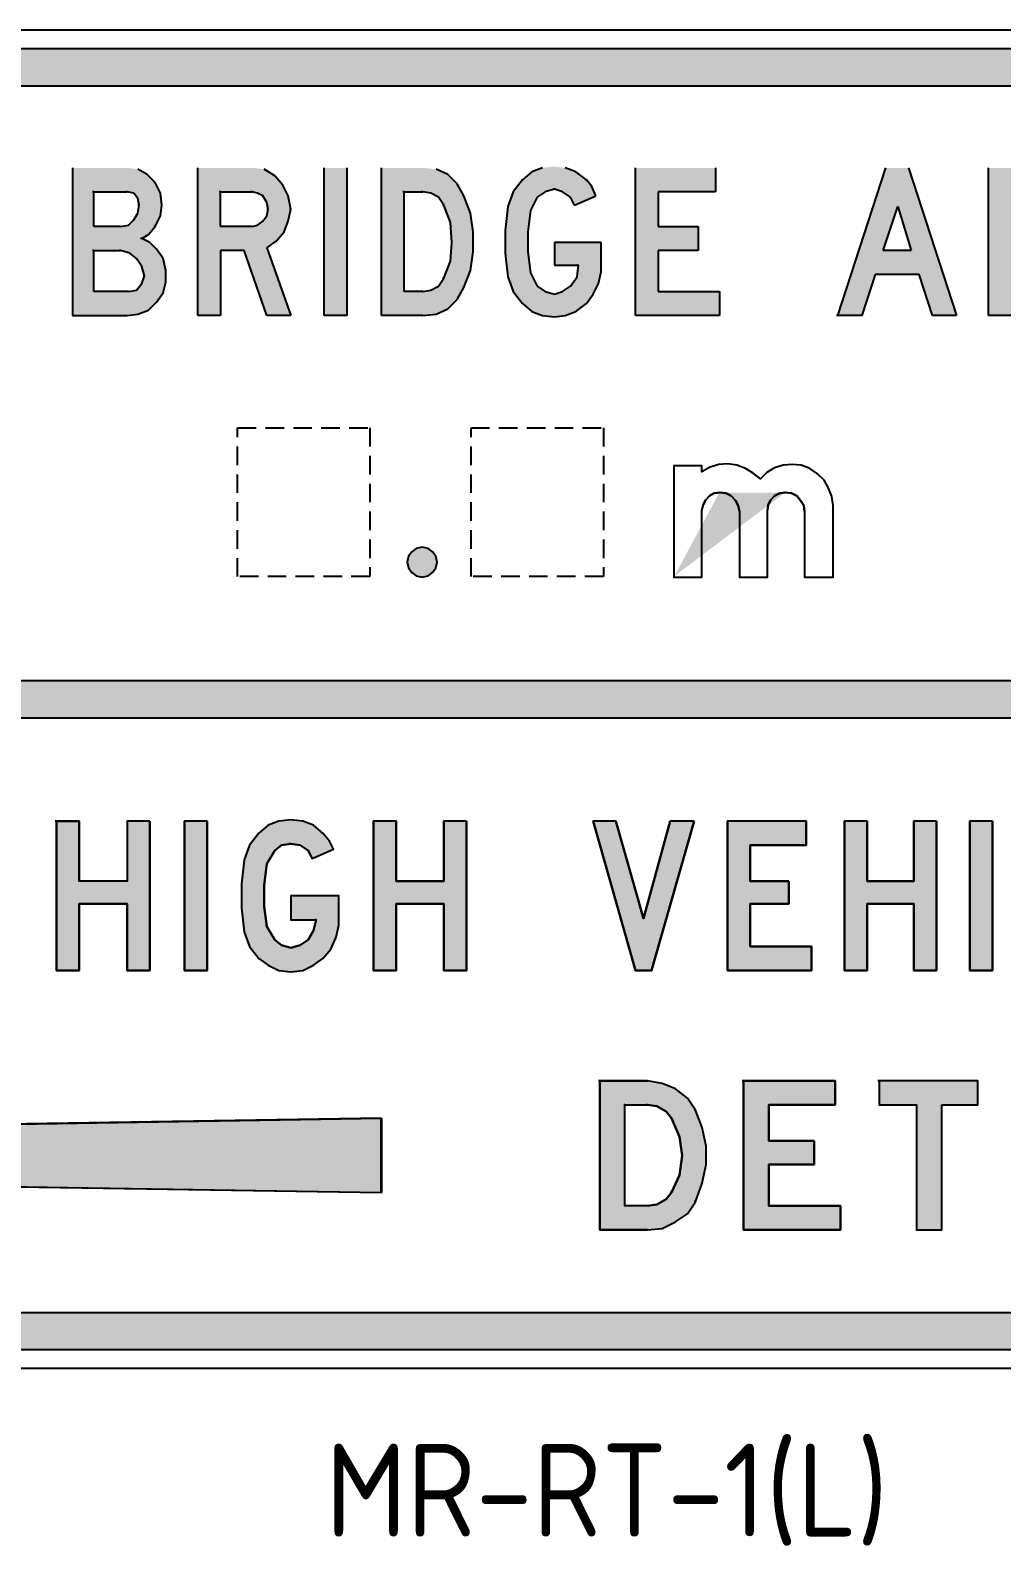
# Model space of a CAD drawing. Extents: x 54 to 189, y 168 to 250.
# Drawn here: x 101.5 to 153.8, y 168.2 to 249.8 of the extents above; entities that cross this region are included whole.
import ezdxf

# ---------------------------------------------------------------- set-up
doc = ezdxf.new("R2010")
doc.units = 0
doc.linetypes.add('DASHED', pattern=[0.75, 0.5, -0.25])
doc.layers.get('0').update_dxf_attribs({"linetype": 'CONTINUOUS'})
for name, color, linetype in [('L25', 1, 'CONTINUOUS'), ('L35', 3, 'CONTINUOUS'), ('T50', 7, 'CONTINUOUS')]:
    doc.layers.add(name, color=color, linetype=linetype)
doc.styles.add('ISO', font='iso.shx')

# ---------------------------------------------------------------- blocks, each defined once
blk = doc.blocks.new('ROEARR')
at = {"layer": 'L35'}
for p, q in [((6.8, 144.9), (218.4, 264.9)), ((213.3, 170.8), (237.7, 249.4)), ((213.3, 170.8), (1000, 183.3)), ((1000, 183.3), (1000, 83.3)), ((6.8, 121.7), (218.4, 1.7)), ((213.3, 95.8), (237.7, 17.3)), ((213.3, 95.8), (1000, 83.3))]:
    blk.add_line(p, q, dxfattribs=at)
for centre, start, end in [((225, 253.3), 342.7426, 119.5502), ((13.3, 133.3), 119.5502, 240.4498), ((225, 13.3), 240.4498, 17.2574)]:
    blk.add_arc(centre, 13.3, start, end, dxfattribs=at)

msp = doc.modelspace()

# ---------------------------------------------------------------- hatches: boundary and pattern name
at = {"layer": 'L25', "linetype": 'Continuous'}
h = msp.add_hatch(color=256, dxfattribs=at)
edge = h.paths.add_edge_path()
edge.add_arc((83.53, 192.752), 14, 180, 270)
edge.add_line((83.53, 178.752), (173.53, 178.752))
edge.add_arc((173.53, 192.752), 14, 270, 360)
edge.add_line((187.53, 192.752), (187.53, 234.752))
edge.add_arc((173.53, 234.752), 14, 0, 90)
edge.add_line((173.53, 248.752), (83.53, 248.752))
edge.add_arc((83.53, 234.752), 14, 90, 180)
edge.add_line((69.53, 234.752), (69.53, 192.752))
edge = h.paths.add_edge_path(flags=16)
edge.add_line((185.53, 214.752), (185.53, 234.752))
edge.add_arc((173.53, 234.752), 12, 0, 90)
edge.add_line((173.53, 246.752), (83.53, 246.752))
edge.add_arc((83.53, 234.752), 12, 90, 180)
edge.add_line((71.53, 234.752), (71.53, 214.752))
edge.add_line((71.53, 214.752), (185.53, 214.752))
edge = h.paths.add_edge_path(flags=16)
edge.add_line((71.53, 212.752), (185.53, 212.752))
edge.add_line((185.53, 212.752), (185.53, 192.752))
edge.add_arc((173.53, 192.752), 12, -90, 0, ccw=False)
edge.add_line((173.53, 180.752), (83.53, 180.752))
edge.add_arc((83.53, 192.752), 12, 180, 270, ccw=False)
edge.add_line((71.53, 192.752), (71.53, 212.752))
h.paths.add_polyline_path([(54.001, 207.211), (54.001, 212.692), (57.751, 212.692), (57.751, 207.211)], flags=9)
h = msp.add_hatch(color=256, dxfattribs=at)
h.paths.add_polyline_path([(77.624, 234.399), (82.064, 234.399), (82.064, 235.688), (78.77, 235.688), (78.77, 242.348), (77.624, 242.348)])
h.paths.add_polyline_path([(88.868, 237.693), (88.868, 239.054), (88.653, 240.486), (88.438, 241.131), (88.08, 241.632), (87.579, 242.062), (87.006, 242.348), (86.361, 242.42), (85.717, 242.348), (85.144, 242.062), (84.642, 241.632), (84.284, 241.131), (84.069, 240.486), (83.855, 239.054), (83.855, 237.693), (84.069, 236.261), (84.284, 235.616), (84.642, 235.115), (85.144, 234.685), (85.717, 234.399), (86.361, 234.327), (87.006, 234.399), (87.579, 234.685), (88.08, 235.115), (88.438, 235.616), (88.653, 236.261)])
h.paths.add_polyline_path([(87.507, 236.547), (87.292, 236.046), (86.863, 235.688), (86.361, 235.545), (85.86, 235.688), (85.502, 236.046), (85.215, 236.547), (85, 237.765), (85, 238.982), (85.215, 240.2), (85.502, 240.701), (85.86, 241.059), (86.361, 241.203), (86.863, 241.059), (87.292, 240.701), (87.507, 240.2), (87.722, 238.982), (87.722, 237.765)], flags=16)
h.paths.add_polyline_path([(93.81, 239.555), (94.955, 234.399), (96.101, 234.399), (96.961, 242.348), (95.815, 242.348), (95.314, 237.98), (94.382, 242.348), (93.237, 242.348), (92.306, 237.98), (91.804, 242.348), (90.658, 242.348), (91.518, 234.399), (92.664, 234.399)])
h.paths.add_polyline_path([(103.765, 234.399), (106.701, 234.399), (107.274, 234.47), (107.847, 234.685), (108.277, 235.115), (108.635, 235.616), (108.778, 236.189), (108.778, 236.834), (108.635, 237.478), (108.277, 237.98), (107.918, 238.338), (107.489, 238.553), (107.847, 238.767), (108.205, 239.197), (108.491, 239.77), (108.563, 240.343), (108.491, 240.988), (108.205, 241.561), (107.775, 241.99), (107.274, 242.277), (106.701, 242.348), (106.629, 242.348), (103.765, 242.348)])
h.paths.add_polyline_path([(104.91, 239.197), (104.91, 241.059), (106.701, 241.059), (107.059, 240.988), (107.274, 240.701), (107.346, 240.343), (107.274, 239.913), (107.059, 239.555), (106.773, 239.269), (106.343, 239.197)], flags=16)
h.paths.add_polyline_path([(104.91, 237.908), (106.343, 237.908), (106.844, 237.765), (107.202, 237.478), (107.489, 237.049), (107.632, 236.547), (107.489, 236.118), (107.202, 235.759), (106.773, 235.688), (104.91, 235.688)], flags=16)
h.paths.add_polyline_path([(111.714, 237.908), (113.003, 237.908), (114.221, 234.399), (115.51, 234.399), (114.221, 238.051), (114.722, 238.409), (115.152, 238.911), (115.367, 239.484), (115.51, 240.128), (115.367, 240.844), (115.08, 241.417), (114.651, 241.919), (114.078, 242.277), (113.433, 242.348), (113.362, 242.348), (110.497, 242.348), (110.497, 234.399), (111.714, 234.399)])
h.paths.add_polyline_path([(111.714, 239.197), (111.714, 241.059), (113.433, 241.059), (113.72, 240.988), (114.006, 240.844), (114.221, 240.486), (114.293, 240.128), (114.221, 239.77), (114.006, 239.484), (113.72, 239.269), (113.433, 239.197)], flags=16)
h.paths.add_polyline_path([(118.518, 242.348), (117.301, 242.348), (117.301, 234.399), (118.518, 234.399)])
h.paths.add_polyline_path([(120.38, 234.399), (122.6, 234.399), (123.317, 234.47), (123.961, 234.757), (124.462, 235.258), (124.821, 235.903), (125.179, 236.834), (125.322, 237.836), (125.322, 238.911), (125.179, 239.913), (124.821, 240.844), (124.462, 241.489), (123.961, 241.99), (123.317, 242.277), (122.6, 242.348), (120.38, 242.348)])
h.paths.add_polyline_path([(121.598, 241.059), (122.6, 241.059), (123.03, 240.988), (123.46, 240.773), (123.746, 240.343), (124.104, 239.412), (124.176, 238.338), (124.104, 237.335), (123.746, 236.404), (123.46, 235.974), (123.03, 235.759), (122.6, 235.688), (121.598, 235.688)], flags=16)
h.paths.add_polyline_path([(128.258, 237.836), (128.258, 238.911), (128.401, 240.057), (128.76, 240.773), (129.189, 241.059), (129.691, 241.203), (130.12, 241.059), (130.55, 240.773), (130.765, 240.343), (131.911, 240.844), (131.696, 241.346), (131.409, 241.704), (130.837, 242.134), (130.264, 242.348), (129.691, 242.42), (129.046, 242.348), (128.473, 242.134), (127.972, 241.704), (127.47, 241.059), (127.184, 240.271), (127.041, 238.982), (127.041, 237.765), (127.184, 236.476), (127.47, 235.688), (127.972, 235.043), (128.473, 234.614), (129.046, 234.399), (129.691, 234.327), (130.264, 234.399), (130.837, 234.614), (131.409, 235.043), (131.768, 235.545), (132.054, 236.118), (132.197, 236.762), (132.197, 238.338), (129.691, 238.338), (129.691, 237.12), (130.98, 237.12), (130.908, 236.476), (130.55, 235.974), (130.12, 235.688), (129.691, 235.545), (129.189, 235.688), (128.76, 235.974), (128.401, 236.691)])
h.paths.add_polyline_path([(134.059, 234.399), (138.571, 234.399), (138.571, 235.688), (135.277, 235.688), (135.277, 237.908), (137.425, 237.908), (137.425, 239.197), (135.277, 239.197), (135.277, 241.059), (138.356, 241.059), (138.356, 242.348), (134.059, 242.348)])
h.paths.add_polyline_path([(149.314, 236.619), (150.03, 234.399), (151.32, 234.399), (148.741, 242.348), (147.524, 242.348), (144.945, 234.399), (146.235, 234.399), (146.951, 236.619)])
h.paths.add_polyline_path([(147.38, 237.908), (148.168, 240.271), (148.884, 237.908), (148.813, 237.908)], flags=16)
h.paths.add_polyline_path([(154.256, 237.908), (156.906, 237.908), (156.906, 234.399), (158.123, 234.399), (158.123, 242.348), (156.906, 242.348), (156.906, 239.197), (154.256, 239.197), (154.256, 242.348), (153.038, 242.348), (153.038, 234.399), (154.256, 234.399)])
h.paths.add_polyline_path([(159.985, 234.399), (164.569, 234.399), (164.569, 235.688), (161.203, 235.688), (161.203, 237.908), (163.423, 237.908), (163.423, 239.197), (161.203, 239.197), (161.203, 241.059), (164.354, 241.059), (164.354, 242.348), (159.985, 242.348)])
h.paths.add_polyline_path([(170.8, 236.619), (171.516, 234.399), (172.805, 234.399), (170.227, 242.348), (169.081, 242.348), (166.503, 234.399), (167.792, 234.399), (168.508, 236.619)])
h.paths.add_polyline_path([(168.866, 237.908), (169.654, 240.271), (170.442, 237.908), (170.37, 237.908)], flags=16)
h.paths.add_polyline_path([(174.596, 234.399), (176.816, 234.399), (177.532, 234.47), (178.177, 234.757), (178.678, 235.258), (179.108, 235.903), (179.394, 236.834), (179.609, 237.836), (179.609, 238.911), (179.394, 239.913), (179.108, 240.844), (178.678, 241.489), (178.177, 241.99), (177.532, 242.277), (176.816, 242.348), (174.596, 242.348)])
h.paths.add_polyline_path([(175.742, 241.059), (176.816, 241.059), (177.246, 240.988), (177.675, 240.773), (177.962, 240.343), (178.32, 239.412), (178.463, 238.338), (178.32, 237.335), (177.962, 236.404), (177.675, 235.974), (177.246, 235.759), (176.816, 235.688), (175.742, 235.688)], flags=16)
h = msp.add_hatch(color=256, dxfattribs=at)
h.paths.add_polyline_path([(123.307, 221.447), (123.132, 221.691), (122.888, 221.866), (122.573, 221.936), (122.258, 221.866), (122.013, 221.691), (121.838, 221.447), (121.768, 221.132), (121.838, 220.817), (122.013, 220.572), (122.258, 220.397), (122.573, 220.327), (122.888, 220.397), (123.132, 220.572), (123.307, 220.817), (123.377, 221.132)])
h.paths.add_polyline_path([(144.441, 225.12), (144.197, 225.539), (143.847, 225.889), (143.427, 226.169), (142.972, 226.344), (142.483, 226.379), (141.993, 226.344), (141.538, 226.204), (141.118, 225.959), (140.769, 225.609), (140.384, 225.924), (139.964, 226.169), (139.509, 226.344), (139.02, 226.414), (138.53, 226.379), (138.075, 226.239), (137.62, 225.994), (137.62, 226.309), (136.116, 226.309), (136.116, 220.327), (137.62, 220.327), (137.62, 223.93), (137.69, 224.21), (137.83, 224.49), (138.04, 224.7), (138.285, 224.84), (138.6, 224.875), (138.915, 224.84), (139.194, 224.7), (139.439, 224.455), (139.579, 224.175), (139.649, 223.86), (139.649, 220.327), (141.153, 220.327), (141.153, 223.93), (141.188, 224.21), (141.328, 224.49), (141.538, 224.7), (141.818, 224.84), (142.098, 224.875), (142.448, 224.84), (142.727, 224.7), (142.937, 224.455), (143.112, 224.175), (143.147, 223.86), (143.147, 220.327), (144.686, 220.327), (144.686, 224.175), (144.616, 224.665)])
h.paths.add_polyline_path([(136.116, 226.309), (136.116, 220.327), (137.62, 220.327), (137.62, 223.93), (137.69, 224.21), (137.83, 224.49), (138.04, 224.7), (138.285, 224.84), (138.6, 224.875), (138.915, 224.84), (139.194, 224.7), (139.439, 224.455), (139.579, 224.175), (139.649, 223.86), (139.649, 220.327), (141.153, 220.327), (141.153, 223.93), (141.188, 224.21), (141.328, 224.49), (141.538, 224.7), (141.818, 224.84), (142.098, 224.875), (142.448, 224.84), (142.727, 224.7), (142.937, 224.455), (143.112, 224.175), (143.147, 223.86), (143.147, 220.327), (144.686, 220.327), (144.686, 224.175), (144.616, 224.665), (144.441, 225.12), (144.197, 225.539), (143.847, 225.889), (143.427, 226.169), (142.972, 226.344), (142.483, 226.379), (141.993, 226.344), (141.538, 226.204), (141.118, 225.959), (140.769, 225.609), (140.384, 225.924), (139.964, 226.169), (139.509, 226.344), (139.02, 226.414), (138.53, 226.379), (138.075, 226.239), (137.62, 225.994), (137.62, 226.309)])
h.paths.add_polyline_path([(141.153, 223.93), (141.118, 223.93)], flags=17)
h.paths.add_polyline_path([(137.62, 223.93), (137.585, 223.93)], flags=17)
h.paths.add_polyline_path([(137.62, 223.93), (137.585, 223.93)], flags=16)
edge = h.paths.add_edge_path()
edge.add_line((136.116, 220.327), (136.081, 220.327))
edge.add_line((142.098, 224.875), (142.063, 224.875))
edge.add_line((138.6, 224.875), (138.565, 224.875))
h = msp.add_hatch(color=256, dxfattribs=at)
h.paths.add_polyline_path([(106.701, 202.743), (106.701, 199.162), (107.918, 199.162), (107.918, 207.184), (106.701, 207.184), (106.701, 203.961), (104.123, 203.961), (104.123, 207.184), (102.905, 207.184), (102.905, 199.162), (104.123, 199.162), (104.123, 202.743)])
h.paths.add_polyline_path([(110.998, 207.184), (109.781, 207.184), (109.781, 199.162), (110.998, 199.162)])
h.paths.add_polyline_path([(114.078, 203.746), (114.221, 204.892), (114.651, 205.608), (115.009, 205.894), (115.51, 205.966), (116.011, 205.894), (116.441, 205.608), (116.656, 205.178), (117.802, 205.68), (117.587, 206.109), (117.229, 206.539), (116.728, 206.969), (116.155, 207.184), (115.51, 207.255), (114.866, 207.184), (114.293, 206.969), (113.791, 206.539), (113.29, 205.894), (113.003, 205.107), (112.86, 203.817), (112.86, 202.528), (113.003, 201.239), (113.29, 200.451), (113.791, 199.807), (114.293, 199.449), (114.866, 199.162), (115.51, 199.091), (116.155, 199.162), (116.728, 199.449), (117.229, 199.807), (117.659, 200.308), (117.945, 200.953), (118.088, 201.597), (118.088, 203.173), (115.51, 203.173), (115.51, 201.884), (116.871, 201.884), (116.728, 201.311), (116.441, 200.809), (116.011, 200.523), (115.51, 200.38), (115.009, 200.523), (114.651, 200.809), (114.221, 201.526), (114.078, 202.6)])
h.paths.add_polyline_path([(121.168, 202.743), (123.746, 202.743), (123.746, 199.162), (124.964, 199.162), (124.964, 207.184), (123.746, 207.184), (123.746, 203.961), (121.168, 203.961), (121.168, 207.184), (119.95, 207.184), (119.95, 199.162), (121.168, 199.162)])
h.paths.add_polyline_path([(134.059, 199.162), (134.919, 199.162), (137.211, 207.184), (135.921, 207.184), (134.489, 201.955), (132.985, 207.184), (131.768, 207.184)])
h.paths.add_polyline_path([(140.219, 202.743), (142.296, 202.743), (142.296, 203.961), (140.219, 203.961), (140.219, 205.894), (143.227, 205.894), (143.227, 207.184), (139.001, 207.184), (139.001, 199.162), (143.513, 199.162), (143.513, 200.451), (140.219, 200.451)])
h.paths.add_polyline_path([(146.521, 202.743), (149.028, 202.743), (149.028, 199.162), (150.245, 199.162), (150.245, 207.184), (149.028, 207.184), (149.028, 203.961), (146.521, 203.961), (146.521, 207.184), (145.304, 207.184), (145.304, 199.162), (146.521, 199.162)])
h.paths.add_polyline_path([(152.036, 199.162), (153.253, 199.162), (153.253, 207.184), (152.036, 207.184)])
h.paths.add_polyline_path([(155.187, 201.239), (155.473, 200.451), (155.975, 199.807), (156.476, 199.449), (157.049, 199.162), (157.622, 199.091), (158.267, 199.162), (158.839, 199.449), (159.341, 199.807), (159.699, 200.38), (159.985, 201.024), (158.768, 201.382), (158.481, 200.809), (158.123, 200.523), (157.622, 200.38), (157.121, 200.523), (156.763, 200.809), (156.404, 201.526), (156.19, 202.6), (156.19, 203.746), (156.404, 204.892), (156.763, 205.608), (157.121, 205.894), (157.622, 205.966), (158.123, 205.894), (158.481, 205.608), (158.768, 205.107), (159.914, 205.68), (159.341, 206.539), (158.839, 206.969), (158.267, 207.184), (157.622, 207.255), (157.049, 207.184), (156.476, 206.969), (155.975, 206.539), (155.473, 205.894), (155.187, 205.107), (155.044, 203.817), (155.044, 202.528)])
h.paths.add_polyline_path([(162.993, 207.184), (161.776, 207.184), (161.776, 199.162), (166.288, 199.162), (166.288, 200.451), (162.993, 200.451)])
h.paths.add_polyline_path([(169.296, 202.743), (171.444, 202.743), (171.444, 203.961), (169.296, 203.961), (169.296, 205.894), (172.375, 205.894), (172.375, 207.184), (168.078, 207.184), (168.078, 199.162), (172.59, 199.162), (172.59, 200.451), (169.296, 200.451)])
h.paths.add_polyline_path([(175.885, 204.534), (175.813, 204.892), (175.885, 205.25), (176.171, 205.608), (176.529, 205.894), (176.887, 205.966), (177.317, 205.894), (177.747, 205.608), (177.962, 205.178), (179.036, 205.608), (178.75, 206.252), (178.248, 206.825), (177.604, 207.184), (176.887, 207.255), (176.386, 207.184), (175.885, 206.969), (175.383, 206.682), (175.025, 206.181), (174.739, 205.68), (174.667, 205.107), (174.667, 204.605), (174.811, 204.032), (175.025, 203.603), (175.455, 203.244), (176.028, 203.03), (176.673, 202.886), (177.246, 202.743), (177.604, 202.528), (177.89, 202.242), (178.033, 201.884), (178.105, 201.454), (177.89, 200.953), (177.604, 200.595), (177.102, 200.38), (176.601, 200.451), (176.1, 200.666), (175.742, 201.024), (175.527, 201.597), (174.381, 201.096), (174.667, 200.451), (175.097, 199.878), (175.598, 199.52), (176.243, 199.234), (176.816, 199.091), (177.46, 199.162), (178.033, 199.377), (178.463, 199.735), (178.893, 200.237), (179.108, 200.738), (179.251, 201.382), (179.179, 202.17), (178.893, 202.958), (178.391, 203.531), (177.747, 203.889), (176.673, 204.176), (176.171, 204.319)])
msp.add_hatch(color=256, dxfattribs=at).paths.add_polyline_path([(120.374, 187.205), (120.374, 191.205), (88.909, 190.705), (89.885, 193.846, 0.679647), (89.113, 194.469), (80.646, 189.669, 0.582596), (80.646, 188.741), (89.113, 183.941, 0.679647), (89.885, 184.563), (88.909, 187.705)])
h = msp.add_hatch(color=256, dxfattribs=at)
h.paths.add_polyline_path([(132.126, 185.197), (134.704, 185.197), (135.492, 185.268), (136.208, 185.626), (136.852, 186.056), (137.282, 186.701), (137.64, 187.703), (137.855, 188.706), (137.855, 189.709), (137.64, 190.711), (137.282, 191.642), (136.852, 192.287), (136.208, 192.788), (135.492, 193.075), (134.704, 193.218), (134.632, 193.218), (132.126, 193.218)])
h.paths.add_polyline_path([(133.486, 191.929), (134.704, 191.929), (135.205, 191.857), (135.707, 191.571), (135.993, 191.213), (136.423, 190.21), (136.566, 189.207), (136.423, 188.133), (135.993, 187.202), (135.707, 186.844), (135.205, 186.557), (134.704, 186.486), (133.486, 186.486)], flags=16)
h.paths.add_polyline_path([(141.221, 188.706), (143.656, 188.706), (143.656, 189.995), (141.221, 189.995), (141.221, 191.929), (144.802, 191.929), (144.802, 193.218), (139.86, 193.218), (139.86, 185.197), (145.089, 185.197), (145.089, 186.486), (141.221, 186.486)])
h.paths.add_polyline_path([(150.532, 191.929), (152.465, 191.929), (152.465, 193.218), (147.166, 193.218), (147.166, 191.929), (149.171, 191.929), (149.171, 185.197), (150.532, 185.197)])
h.paths.add_polyline_path([(154.614, 188.491), (154.9, 187.13), (155.187, 186.486), (155.617, 185.913), (156.19, 185.483), (156.906, 185.197), (157.622, 185.125), (158.338, 185.197), (159.054, 185.483), (159.627, 185.913), (160.057, 186.486), (160.343, 187.13), (160.63, 188.491), (160.63, 189.923), (160.343, 191.284), (160.057, 191.929), (159.627, 192.502), (159.054, 192.931), (158.338, 193.218), (157.622, 193.289), (156.906, 193.218), (156.19, 192.931), (155.617, 192.502), (155.187, 191.929), (154.9, 191.284), (154.614, 189.923)])
h.paths.add_polyline_path([(155.975, 189.78), (156.261, 191.069), (156.548, 191.499), (157.049, 191.857), (157.622, 192), (158.195, 191.857), (158.696, 191.499), (158.983, 191.069), (159.198, 189.78), (159.198, 188.563), (158.983, 187.345), (158.696, 186.844), (158.195, 186.486), (157.622, 186.414), (157.049, 186.486), (156.548, 186.844), (156.261, 187.345), (155.975, 188.563)], flags=16)
h.paths.add_polyline_path([(162.635, 187.846), (162.779, 187.13), (163.065, 186.486), (163.495, 185.913), (164.139, 185.483), (164.784, 185.197), (165.572, 185.125), (166.288, 185.197), (167.004, 185.483), (167.649, 185.913), (168.078, 186.486), (168.365, 187.13), (168.436, 187.846), (168.436, 193.218), (167.076, 193.218), (167.076, 187.846), (167.004, 187.273), (166.646, 186.844), (166.145, 186.486), (165.572, 186.414), (164.999, 186.486), (164.497, 186.844), (164.139, 187.273), (163.996, 187.846), (163.996, 193.218), (162.635, 193.218)])
h.paths.add_polyline_path([(171.946, 188.706), (173.521, 188.706), (174.882, 185.197), (176.315, 185.197), (174.882, 188.849), (175.455, 189.207), (175.956, 189.709), (176.243, 190.281), (176.315, 190.926), (176.243, 191.642), (175.885, 192.287), (175.383, 192.788), (174.667, 193.075), (173.951, 193.218), (173.879, 193.218), (170.585, 193.218), (170.585, 185.197), (171.946, 185.197)])
h.paths.add_polyline_path([(171.946, 189.995), (171.946, 191.929), (173.951, 191.929), (174.309, 191.857), (174.667, 191.642), (174.882, 191.356), (174.954, 190.926), (174.882, 190.568), (174.667, 190.281), (174.309, 190.067), (173.951, 189.995)], flags=16)

# ---------------------------------------------------------------- linework, layer by layer
at = {"color": 1}
for p, q in [((103.765, 242.348), (103.765, 234.399)), ((107.775, 241.99), (107.274, 242.277)), ((110.497, 234.399), (110.497, 242.348)), ((114.651, 241.919), (114.078, 242.277)), ((117.301, 234.399), (117.301, 242.348)), ((118.518, 242.348), (118.518, 234.399)), ((120.38, 234.399), (120.38, 242.348)), ((123.961, 241.99), (123.317, 242.277)), ((129.046, 242.348), (128.473, 242.134)), ((130.837, 242.134), (130.264, 242.348)), ((134.059, 234.399), (134.059, 242.348)), ((138.356, 242.348), (138.356, 241.059)), ((144.945, 234.399), (147.524, 242.348)), ((148.741, 242.348), (151.32, 234.399)), ((153.038, 234.399), (153.038, 242.348)), ((108.205, 241.561), (107.775, 241.99)), ((108.205, 241.561), (108.133, 241.561)), ((108.491, 240.988), (108.205, 241.561)), ((115.08, 241.417), (114.651, 241.919)), ((115.367, 240.844), (115.08, 241.417)), ((124.462, 241.489), (123.961, 241.99)), ((124.821, 240.844), (124.462, 241.489)), ((127.972, 241.704), (127.47, 241.059)), ((128.473, 242.134), (127.972, 241.704)), ((131.409, 241.704), (130.837, 242.134)), ((131.409, 241.704), (131.338, 241.704)), ((131.696, 241.346), (131.409, 241.704)), ((104.91, 241.059), (104.839, 241.059)), ((104.91, 241.059), (106.701, 241.059)), ((104.91, 239.197), (104.91, 241.059)), ((106.701, 241.059), (106.629, 241.059)), ((106.701, 241.059), (106.629, 241.059)), ((107.059, 240.988), (106.701, 241.059)), ((107.274, 240.701), (107.059, 240.988)), ((107.346, 240.343), (107.274, 240.701)), ((108.563, 240.343), (108.491, 240.988)), ((111.714, 241.059), (111.643, 241.059)), ((111.714, 241.059), (113.433, 241.059)), ((111.714, 239.197), (111.714, 241.059)), ((113.433, 241.059), (113.362, 241.059)), ((113.433, 241.059), (113.362, 241.059)), ((113.72, 240.988), (113.433, 241.059)), ((114.006, 240.844), (113.72, 240.988)), ((114.221, 240.486), (114.006, 240.844)), ((115.51, 240.128), (115.367, 240.844)), ((121.598, 241.059), (121.526, 241.059)), ((121.598, 241.059), (122.6, 241.059)), ((121.598, 235.688), (121.598, 241.059)), ((122.6, 241.059), (122.529, 241.059)), ((122.6, 241.059), (122.529, 241.059)), ((123.03, 240.988), (122.6, 241.059)), ((123.46, 240.773), (123.03, 240.988)), ((123.746, 240.343), (123.46, 240.773)), ((124.821, 240.844), (124.749, 240.844)), ((125.179, 239.913), (124.821, 240.844)), ((127.47, 241.059), (127.184, 240.271)), ((128.76, 240.773), (128.401, 240.057)), ((129.189, 241.059), (128.76, 240.773)), ((129.691, 241.203), (129.189, 241.059)), ((129.691, 241.203), (129.619, 241.203)), ((130.12, 241.059), (129.691, 241.203)), ((130.55, 240.773), (130.12, 241.059)), ((130.55, 240.773), (130.478, 240.773)), ((130.765, 240.343), (130.55, 240.773)), ((130.765, 240.343), (131.911, 240.844)), ((131.911, 240.844), (131.696, 241.346)), ((131.911, 240.844), (131.839, 240.844)), ((138.356, 241.059), (135.277, 241.059)), ((135.277, 241.059), (135.277, 239.197)), ((107.059, 239.555), (107.274, 239.913)), ((107.274, 239.913), (107.346, 240.343)), ((107.346, 240.343), (107.274, 240.343)), ((108.205, 239.197), (108.491, 239.77)), ((108.491, 239.77), (108.563, 240.343)), ((114.006, 239.484), (114.221, 239.77)), ((114.293, 240.128), (114.221, 240.486)), ((114.221, 239.77), (114.293, 240.128)), ((114.293, 240.128), (114.221, 240.128)), ((115.367, 239.484), (115.51, 240.128)), ((115.51, 240.128), (115.438, 240.128)), ((123.746, 240.343), (123.675, 240.343)), ((124.104, 239.412), (123.746, 240.343)), ((125.322, 238.911), (125.179, 239.913)), ((127.184, 240.271), (127.041, 238.982)), ((128.401, 240.057), (128.258, 238.911)), ((147.38, 237.908), (148.168, 240.271)), ((148.168, 240.271), (148.884, 237.908)), ((106.343, 239.197), (104.91, 239.197)), ((106.343, 239.197), (106.773, 239.269)), ((106.773, 239.269), (107.059, 239.555)), ((107.847, 238.767), (108.205, 239.197)), ((108.205, 239.197), (108.133, 239.197)), ((113.433, 239.197), (111.714, 239.197)), ((113.433, 239.197), (113.72, 239.269)), ((113.72, 239.269), (114.006, 239.484)), ((115.152, 238.911), (115.367, 239.484)), ((124.176, 238.338), (124.104, 239.412)), ((127.041, 238.982), (127.041, 237.765)), ((135.277, 239.197), (137.425, 239.197)), ((137.425, 239.197), (137.425, 237.908)), ((107.489, 238.553), (107.417, 238.553)), ((107.489, 238.553), (107.847, 238.767)), ((107.918, 238.338), (107.489, 238.553)), ((108.277, 237.98), (107.918, 238.338)), ((114.221, 238.051), (114.722, 238.409)), ((114.722, 238.409), (115.152, 238.911)), ((124.104, 237.335), (124.176, 238.338)), ((125.322, 237.836), (125.322, 238.911)), ((128.258, 238.911), (128.258, 237.836)), ((132.197, 238.338), (129.691, 238.338)), ((129.691, 238.338), (129.691, 237.12)), ((132.197, 236.762), (132.197, 238.338)), ((104.91, 237.908), (104.839, 237.908)), ((104.91, 237.908), (106.343, 237.908)), ((104.91, 235.688), (104.91, 237.908)), ((106.343, 237.908), (106.271, 237.908)), ((106.343, 237.908), (106.271, 237.908)), ((106.844, 237.765), (106.343, 237.908)), ((107.202, 237.478), (106.844, 237.765)), ((107.489, 237.049), (107.202, 237.478)), ((108.635, 237.478), (108.277, 237.98)), ((108.778, 236.834), (108.635, 237.478)), ((113.003, 237.908), (111.714, 237.908)), ((111.714, 237.908), (111.714, 234.399)), ((114.221, 234.399), (113.003, 237.908)), ((114.221, 238.051), (115.51, 234.399)), ((123.746, 236.404), (124.104, 237.335)), ((125.179, 236.834), (125.322, 237.836)), ((127.041, 237.765), (127.184, 236.476)), ((128.258, 237.836), (128.401, 236.691)), ((137.425, 237.908), (135.277, 237.908)), ((135.277, 237.908), (135.277, 235.688)), ((148.884, 237.908), (147.38, 237.908)), ((148.884, 237.908), (148.813, 237.908)), ((107.632, 236.547), (107.489, 237.049)), ((107.489, 236.118), (107.632, 236.547)), ((107.632, 236.547), (107.56, 236.547)), ((108.778, 236.189), (108.778, 236.834)), ((124.821, 235.903), (125.179, 236.834)), ((128.401, 236.691), (128.76, 235.974)), ((129.691, 237.12), (130.98, 237.12)), ((130.908, 236.476), (130.98, 237.12)), ((130.98, 237.12), (130.908, 237.12)), ((130.98, 237.12), (130.908, 237.12)), ((132.054, 236.118), (132.197, 236.762)), ((146.951, 236.619), (146.235, 234.399)), ((149.314, 236.619), (146.951, 236.619)), ((150.03, 234.399), (149.314, 236.619)), ((106.773, 235.688), (104.91, 235.688)), ((106.773, 235.688), (107.202, 235.759)), ((107.202, 235.759), (107.489, 236.118)), ((108.635, 235.616), (108.778, 236.189)), ((122.6, 235.688), (121.598, 235.688)), ((122.6, 235.688), (123.03, 235.759)), ((123.03, 235.759), (123.46, 235.974)), ((123.46, 235.974), (123.746, 236.404)), ((123.746, 236.404), (123.675, 236.404)), ((124.462, 235.258), (124.821, 235.903)), ((124.821, 235.903), (124.749, 235.903)), ((127.184, 236.476), (127.47, 235.688)), ((127.47, 235.688), (127.972, 235.043)), ((128.76, 235.974), (129.189, 235.688)), ((129.189, 235.688), (129.691, 235.545)), ((129.691, 235.545), (130.12, 235.688)), ((130.12, 235.688), (130.55, 235.974)), ((130.55, 235.974), (130.908, 236.476)), ((131.768, 235.545), (132.054, 236.118)), ((135.277, 235.688), (138.571, 235.688)), ((138.571, 235.688), (138.571, 234.399)), ((107.847, 234.685), (108.277, 235.115)), ((108.277, 235.115), (108.635, 235.616)), ((123.961, 234.757), (124.462, 235.258)), ((127.972, 235.043), (128.473, 234.614)), ((130.837, 234.614), (131.409, 235.043)), ((131.409, 235.043), (131.768, 235.545)), ((103.765, 234.399), (106.701, 234.399)), ((106.701, 234.399), (107.274, 234.47)), ((107.274, 234.47), (107.847, 234.685)), ((111.714, 234.399), (110.497, 234.399)), ((115.51, 234.399), (114.221, 234.399)), ((118.518, 234.399), (117.301, 234.399)), ((122.6, 234.399), (120.38, 234.399)), ((122.6, 234.399), (123.317, 234.47)), ((123.317, 234.47), (123.961, 234.757)), ((128.473, 234.614), (129.046, 234.399)), ((129.046, 234.399), (129.691, 234.327)), ((129.691, 234.327), (130.264, 234.399)), ((130.264, 234.399), (130.837, 234.614)), ((138.571, 234.399), (134.059, 234.399)), ((144.945, 234.399), (144.874, 234.399)), ((146.235, 234.399), (144.945, 234.399)), ((151.32, 234.399), (150.03, 234.399)), ((154.256, 234.399), (153.038, 234.399)), ((102.905, 207.184), (102.834, 207.184)), ((102.905, 207.184), (104.123, 207.184)), ((102.905, 199.162), (102.905, 207.184)), ((104.123, 207.184), (104.123, 203.961)), ((107.918, 207.184), (107.918, 199.162)), ((109.781, 199.162), (109.781, 207.184)), ((110.998, 207.184), (110.998, 199.162)), ((114.866, 207.184), (114.293, 206.969)), ((116.728, 206.969), (116.155, 207.184)), ((119.95, 199.162), (119.95, 207.184)), ((121.168, 207.184), (121.168, 203.961)), ((123.746, 203.961), (123.746, 207.184)), ((124.964, 207.184), (124.964, 199.162)), ((134.059, 199.162), (131.768, 207.184)), ((132.985, 207.184), (134.489, 201.955)), ((134.489, 201.955), (135.921, 207.184)), ((137.211, 207.184), (134.919, 199.162)), ((139.001, 199.162), (139.001, 207.184)), ((143.227, 207.184), (143.227, 205.894)), ((145.304, 199.162), (145.304, 207.184)), ((146.521, 207.184), (146.521, 203.961)), ((149.028, 203.961), (149.028, 207.184)), ((150.245, 207.184), (150.245, 199.162)), ((152.036, 199.162), (152.036, 207.184)), ((153.253, 207.184), (153.253, 199.162)), ((113.791, 206.539), (113.29, 205.894)), ((114.293, 206.969), (113.791, 206.539)), ((117.229, 206.539), (116.728, 206.969)), ((117.229, 206.539), (117.157, 206.539)), ((117.587, 206.109), (117.229, 206.539)), ((113.29, 205.894), (113.003, 205.107)), ((114.651, 205.608), (114.221, 204.892)), ((115.009, 205.894), (114.651, 205.608)), ((115.51, 205.966), (115.009, 205.894)), ((115.51, 205.966), (115.438, 205.966)), ((116.011, 205.894), (115.51, 205.966)), ((116.441, 205.608), (116.011, 205.894)), ((116.441, 205.608), (116.369, 205.608)), ((116.656, 205.178), (116.441, 205.608)), ((116.656, 205.178), (117.802, 205.68)), ((117.802, 205.68), (117.587, 206.109)), ((117.802, 205.68), (117.73, 205.68)), ((143.227, 205.894), (140.219, 205.894)), ((140.219, 205.894), (140.219, 203.961)), ((113.003, 205.107), (112.86, 203.817)), ((114.221, 204.892), (114.078, 203.746)), ((121.168, 203.961), (123.746, 203.961)), ((140.219, 203.961), (142.296, 203.961)), ((142.296, 203.961), (142.296, 202.743)), ((146.521, 203.961), (149.028, 203.961)), ((112.86, 203.817), (112.86, 202.528)), ((114.078, 203.746), (114.078, 202.6)), ((118.088, 203.173), (115.51, 203.173)), ((115.51, 203.173), (115.51, 201.884)), ((118.088, 201.597), (118.088, 203.173)), ((106.701, 202.743), (104.123, 202.743)), ((104.123, 202.743), (104.123, 199.162)), ((106.701, 199.162), (106.701, 202.743)), ((112.86, 202.528), (113.003, 201.239)), ((114.078, 202.6), (114.221, 201.526)), ((123.746, 202.743), (121.168, 202.743)), ((121.168, 202.743), (121.168, 199.162)), ((123.746, 199.162), (123.746, 202.743)), ((142.296, 202.743), (140.219, 202.743)), ((140.219, 202.743), (140.219, 200.451)), ((149.028, 202.743), (146.521, 202.743)), ((146.521, 202.743), (146.521, 199.162)), ((149.028, 199.162), (149.028, 202.743)), ((114.221, 201.526), (114.651, 200.809)), ((115.51, 201.884), (116.871, 201.884)), ((116.728, 201.311), (116.871, 201.884)), ((116.871, 201.884), (116.799, 201.884)), ((116.871, 201.884), (116.799, 201.884)), ((117.945, 200.953), (118.088, 201.597)), ((113.003, 201.239), (113.29, 200.451)), ((114.651, 200.809), (115.009, 200.523)), ((116.011, 200.523), (116.441, 200.809)), ((116.441, 200.809), (116.728, 201.311)), ((117.659, 200.308), (117.945, 200.953)), ((113.29, 200.451), (113.791, 199.807)), ((113.791, 199.807), (114.293, 199.449)), ((115.009, 200.523), (115.51, 200.38)), ((115.51, 200.38), (116.011, 200.523)), ((116.728, 199.449), (117.229, 199.807)), ((117.229, 199.807), (117.659, 200.308)), ((140.219, 200.451), (143.513, 200.451)), ((143.513, 200.451), (143.513, 199.162)), ((104.123, 199.162), (102.905, 199.162)), ((107.918, 199.162), (106.701, 199.162)), ((110.998, 199.162), (109.781, 199.162)), ((114.293, 199.449), (114.866, 199.162)), ((114.866, 199.162), (115.51, 199.091)), ((115.51, 199.091), (116.155, 199.162)), ((116.155, 199.162), (116.728, 199.449)), ((121.168, 199.162), (119.95, 199.162)), ((124.964, 199.162), (123.746, 199.162)), ((134.919, 199.162), (134.059, 199.162)), ((143.513, 199.162), (139.001, 199.162)), ((146.521, 199.162), (145.304, 199.162)), ((150.245, 199.162), (149.028, 199.162)), ((153.253, 199.162), (152.036, 199.162)), ((132.126, 193.218), (132.054, 193.218)), ((132.126, 193.218), (134.704, 193.218)), ((132.126, 185.197), (132.126, 193.218)), ((134.704, 193.218), (134.632, 193.218)), ((134.704, 193.218), (134.632, 193.218)), ((135.492, 193.075), (134.704, 193.218)), ((136.208, 192.788), (135.492, 193.075)), ((136.852, 192.287), (136.208, 192.788)), ((139.86, 193.218), (139.789, 193.218)), ((139.86, 193.218), (144.802, 193.218)), ((139.86, 185.197), (139.86, 193.218)), ((144.802, 193.218), (144.802, 191.929)), ((147.166, 193.218), (147.094, 193.218)), ((147.166, 193.218), (147.166, 191.929)), ((152.465, 193.218), (147.166, 193.218)), ((152.465, 191.929), (152.465, 193.218)), ((133.486, 191.929), (133.415, 191.929)), ((133.486, 191.929), (134.704, 191.929)), ((133.486, 186.486), (133.486, 191.929)), ((134.704, 191.929), (134.632, 191.929)), ((134.704, 191.929), (134.632, 191.929)), ((135.205, 191.857), (134.704, 191.929)), ((135.707, 191.571), (135.205, 191.857)), ((137.282, 191.642), (136.852, 192.287)), ((144.802, 191.929), (141.221, 191.929)), ((141.221, 191.929), (141.221, 189.995)), ((147.166, 191.929), (149.171, 191.929)), ((149.171, 191.929), (149.171, 185.197)), ((150.532, 185.197), (150.532, 191.929)), ((150.532, 191.929), (152.465, 191.929)), ((135.993, 191.213), (135.707, 191.571)), ((135.993, 191.213), (135.921, 191.213)), ((136.423, 190.21), (135.993, 191.213)), ((137.282, 191.642), (137.211, 191.642)), ((137.64, 190.711), (137.282, 191.642)), ((136.566, 189.207), (136.423, 190.21)), ((137.855, 189.709), (137.64, 190.711)), ((136.423, 188.133), (136.566, 189.207)), ((137.855, 188.706), (137.855, 189.709)), ((141.221, 189.995), (143.656, 189.995)), ((143.656, 189.995), (143.656, 188.706)), ((137.64, 187.703), (137.855, 188.706)), ((143.656, 188.706), (141.221, 188.706)), ((141.221, 188.706), (141.221, 186.486)), ((135.993, 187.202), (136.423, 188.133)), ((137.282, 186.701), (137.64, 187.703)), ((135.205, 186.557), (135.707, 186.844)), ((135.707, 186.844), (135.993, 187.202)), ((135.993, 187.202), (135.921, 187.202)), ((134.704, 186.486), (133.486, 186.486)), ((134.704, 186.486), (135.205, 186.557)), ((136.208, 185.626), (136.852, 186.056)), ((136.852, 186.056), (137.282, 186.701)), ((137.282, 186.701), (137.211, 186.701)), ((141.221, 186.486), (145.089, 186.486)), ((145.089, 186.486), (145.089, 185.197)), ((134.704, 185.197), (132.126, 185.197)), ((134.704, 185.197), (135.492, 185.268)), ((135.492, 185.268), (136.208, 185.626)), ((145.089, 185.197), (139.86, 185.197)), ((149.171, 185.197), (150.532, 185.197))]:
    msp.add_line(p, q, dxfattribs=at)
at = {"color": 3}
for p, q in [((137.62, 226.309), (136.116, 226.309)), ((136.116, 226.309), (136.116, 220.327)), ((137.62, 225.994), (137.62, 226.309)), ((138.075, 226.239), (137.62, 225.994)), ((138.53, 226.379), (138.075, 226.239)), ((139.02, 226.414), (138.53, 226.379)), ((139.509, 226.344), (139.02, 226.414)), ((139.964, 226.169), (139.509, 226.344)), ((140.384, 225.924), (139.964, 226.169)), ((140.769, 225.609), (140.384, 225.924)), ((141.118, 225.959), (140.769, 225.609)), ((141.538, 226.204), (141.118, 225.959)), ((141.993, 226.344), (141.538, 226.204)), ((142.483, 226.379), (141.993, 226.344)), ((142.972, 226.344), (142.483, 226.379)), ((143.427, 226.169), (142.972, 226.344)), ((143.847, 225.889), (143.427, 226.169)), ((144.197, 225.539), (143.847, 225.889)), ((144.441, 225.12), (144.197, 225.539)), ((144.616, 224.665), (144.441, 225.12)), ((137.83, 224.49), (137.69, 224.21)), ((138.04, 224.7), (137.83, 224.49)), ((138.285, 224.84), (138.04, 224.7)), ((138.6, 224.875), (138.285, 224.84)), ((138.6, 224.875), (138.565, 224.875)), ((138.915, 224.84), (138.6, 224.875)), ((139.194, 224.7), (138.915, 224.84)), ((139.439, 224.455), (139.194, 224.7)), ((139.579, 224.175), (139.439, 224.455)), ((141.328, 224.49), (141.188, 224.21)), ((141.538, 224.7), (141.328, 224.49)), ((141.818, 224.84), (141.538, 224.7)), ((142.098, 224.875), (141.818, 224.84)), ((142.098, 224.875), (142.063, 224.875)), ((142.448, 224.84), (142.098, 224.875)), ((142.727, 224.7), (142.448, 224.84)), ((142.937, 224.455), (142.727, 224.7)), ((143.112, 224.175), (142.937, 224.455)), ((144.686, 224.175), (144.616, 224.665)), ((137.62, 223.93), (137.585, 223.93)), ((137.62, 223.93), (137.585, 223.93)), ((137.69, 224.21), (137.62, 223.93)), ((137.62, 220.327), (137.62, 223.93)), ((139.649, 223.86), (139.579, 224.175)), ((139.649, 223.86), (139.649, 220.327)), ((141.153, 223.93), (141.118, 223.93)), ((141.153, 223.93), (141.118, 223.93)), ((141.188, 224.21), (141.153, 223.93)), ((141.153, 220.327), (141.153, 223.93)), ((143.147, 223.86), (143.112, 224.175)), ((143.147, 223.86), (143.147, 220.327)), ((144.686, 220.327), (144.686, 224.175)), ((122.258, 221.866), (122.013, 221.691)), ((122.573, 221.936), (122.258, 221.866)), ((122.888, 221.866), (122.573, 221.936)), ((123.132, 221.691), (122.888, 221.866)), ((121.838, 221.447), (121.768, 221.132)), ((121.768, 221.132), (121.838, 220.817)), ((122.013, 221.691), (121.838, 221.447)), ((123.307, 221.447), (123.132, 221.691)), ((123.377, 221.132), (123.307, 221.447)), ((123.307, 220.817), (123.377, 221.132)), ((121.838, 220.817), (122.013, 220.572)), ((122.013, 220.572), (122.258, 220.397)), ((122.258, 220.397), (122.573, 220.327)), ((122.573, 220.327), (122.538, 220.327)), ((122.573, 220.327), (122.888, 220.397)), ((122.888, 220.397), (123.132, 220.572)), ((123.132, 220.572), (123.307, 220.817)), ((136.116, 220.327), (136.081, 220.327)), ((136.116, 220.327), (137.62, 220.327)), ((139.649, 220.327), (141.153, 220.327)), ((143.147, 220.327), (144.686, 220.327))]:
    msp.add_line(p, q, dxfattribs=at)
at = {"layer": 'L25', "linetype": 'DASHED', "ltscale": 2}
for points in [[(119.761, 220.352), (112.642, 220.352), (112.642, 228.352), (119.761, 228.352)], [(132.321, 220.352), (125.202, 220.352), (125.202, 228.352), (132.321, 228.352)]]:
    msp.add_lwpolyline(points, close=True, dxfattribs=at)
at = {"layer": 'L25', "linetype": 'Continuous'}
for points in [[(144.441, 225.12), (144.197, 225.539), (143.847, 225.889), (143.427, 226.169), (142.972, 226.344), (142.483, 226.379), (141.993, 226.344), (141.538, 226.204), (141.118, 225.959), (140.769, 225.609), (140.384, 225.924), (139.964, 226.169), (139.509, 226.344), (139.02, 226.414), (138.53, 226.379), (138.075, 226.239), (137.62, 225.994), (137.62, 226.309), (136.116, 226.309), (136.116, 220.327), (137.62, 220.327), (137.62, 223.93), (137.69, 224.21), (137.83, 224.49), (138.04, 224.7), (138.285, 224.84), (138.6, 224.875), (138.915, 224.84), (139.194, 224.7), (139.439, 224.455), (139.579, 224.175), (139.649, 223.86), (139.649, 220.327), (141.153, 220.327), (141.153, 223.93), (141.188, 224.21), (141.328, 224.49), (141.538, 224.7), (141.818, 224.84), (142.098, 224.875), (142.448, 224.84), (142.727, 224.7), (142.937, 224.455), (143.112, 224.175), (143.147, 223.86), (143.147, 220.327), (144.686, 220.327), (144.686, 224.175), (144.616, 224.665)], [(123.307, 221.447), (123.132, 221.691), (122.888, 221.866), (122.573, 221.936), (122.258, 221.866), (122.013, 221.691), (121.838, 221.447), (121.768, 221.132), (121.838, 220.817), (122.013, 220.572), (122.258, 220.397), (122.573, 220.327), (122.888, 220.397), (123.132, 220.572), (123.307, 220.817), (123.377, 221.132)], [(107.918, 207.184), (106.701, 207.184), (106.701, 203.961), (104.123, 203.961), (104.123, 207.184), (102.905, 207.184), (102.905, 199.162), (104.123, 199.162), (104.123, 202.743), (106.701, 202.743), (106.701, 199.162), (107.918, 199.162)], [(110.998, 207.184), (109.781, 207.184), (109.781, 199.162), (110.998, 199.162)], [(114.078, 203.746), (114.221, 204.892), (114.651, 205.608), (115.009, 205.894), (115.51, 205.966), (116.011, 205.894), (116.441, 205.608), (116.656, 205.178), (117.802, 205.68), (117.587, 206.109), (117.229, 206.539), (116.728, 206.969), (116.155, 207.184), (115.51, 207.255), (114.866, 207.184), (114.293, 206.969), (113.791, 206.539), (113.29, 205.894), (113.003, 205.107), (112.86, 203.817), (112.86, 202.528), (113.003, 201.239), (113.29, 200.451), (113.791, 199.807), (114.293, 199.449), (114.866, 199.162), (115.51, 199.091), (116.155, 199.162), (116.728, 199.449), (117.229, 199.807), (117.659, 200.308), (117.945, 200.953), (118.088, 201.597), (118.088, 203.173), (115.51, 203.173), (115.51, 201.884), (116.871, 201.884), (116.728, 201.311), (116.441, 200.809), (116.011, 200.523), (115.51, 200.38), (115.009, 200.523), (114.651, 200.809), (114.221, 201.526), (114.078, 202.6)], [(124.964, 207.184), (123.746, 207.184), (123.746, 203.961), (121.168, 203.961), (121.168, 207.184), (119.95, 207.184), (119.95, 199.162), (121.168, 199.162), (121.168, 202.743), (123.746, 202.743), (123.746, 199.162), (124.964, 199.162)], [(137.211, 207.184), (135.921, 207.184), (134.489, 201.955), (132.985, 207.184), (131.768, 207.184), (134.059, 199.162), (134.919, 199.162)], [(142.296, 203.961), (140.219, 203.961), (140.219, 205.894), (143.227, 205.894), (143.227, 207.184), (139.001, 207.184), (139.001, 199.162), (143.513, 199.162), (143.513, 200.451), (140.219, 200.451), (140.219, 202.743), (142.296, 202.743)], [(150.245, 207.184), (149.028, 207.184), (149.028, 203.961), (146.521, 203.961), (146.521, 207.184), (145.304, 207.184), (145.304, 199.162), (146.521, 199.162), (146.521, 202.743), (149.028, 202.743), (149.028, 199.162), (150.245, 199.162)], [(153.253, 207.184), (152.036, 207.184), (152.036, 199.162), (153.253, 199.162)], [(137.855, 188.706), (137.855, 189.709), (137.64, 190.711), (137.282, 191.642), (136.852, 192.287), (136.208, 192.788), (135.492, 193.075), (134.704, 193.218), (134.632, 193.218), (132.126, 193.218), (132.126, 185.197), (134.704, 185.197), (135.492, 185.268), (136.208, 185.626), (136.852, 186.056), (137.282, 186.701), (137.64, 187.703)], [(143.656, 189.995), (141.221, 189.995), (141.221, 191.929), (144.802, 191.929), (144.802, 193.218), (139.86, 193.218), (139.86, 185.197), (145.089, 185.197), (145.089, 186.486), (141.221, 186.486), (141.221, 188.706), (143.656, 188.706)], [(150.532, 191.929), (152.465, 191.929), (152.465, 193.218), (147.166, 193.218), (147.166, 191.929), (149.171, 191.929), (149.171, 185.197), (150.532, 185.197)], [(133.486, 191.929), (134.704, 191.929), (135.205, 191.857), (135.707, 191.571), (135.993, 191.213), (136.423, 190.21), (136.566, 189.207), (136.423, 188.133), (135.993, 187.202), (135.707, 186.844), (135.205, 186.557), (134.704, 186.486), (133.486, 186.486)]]:
    msp.add_lwpolyline(points, close=True, dxfattribs=at)
msp.add_lwpolyline([(120.374, 191.205), (88.909, 190.705), (89.885, 193.846, 0.679647), (89.113, 194.469), (80.646, 189.669, 0.582596), (80.646, 188.741), (89.113, 183.941, 0.679647), (89.885, 184.563), (88.909, 187.705), (120.374, 187.205)], format="xyb", close=True, dxfattribs=at)
at = {"layer": 'L35'}
for p, q in [((71.53, 214.752), (185.53, 214.752)), ((71.53, 212.752), (185.53, 212.752))]:
    msp.add_line(p, q, dxfattribs=at)
for points in [[(68.53, 192.752, 0.414214), (83.53, 177.752), (173.53, 177.752, 0.414214), (188.53, 192.752), (188.53, 234.752, 0.414214), (173.53, 249.752), (83.53, 249.752, 0.414214), (68.53, 234.752)], [(69.53, 192.752, 0.414214), (83.53, 178.752), (173.53, 178.752, 0.414214), (187.53, 192.752), (187.53, 234.752, 0.414214), (173.53, 248.752), (83.53, 248.752, 0.414214), (69.53, 234.752)]]:
    msp.add_lwpolyline(points, format="xyb", close=True, dxfattribs=at)
for points in [[(185.53, 214.752), (185.53, 234.752, 0.414214), (173.53, 246.752), (83.53, 246.752, 0.414214), (71.53, 234.752), (71.53, 214.752)], [(71.53, 212.752), (71.53, 192.752, 0.414214), (83.53, 180.752), (173.53, 180.752, 0.414214), (185.53, 192.752), (185.53, 212.752)]]:
    msp.add_lwpolyline(points, format="xyb", dxfattribs=at)

# ---------------------------------------------------------------- block references
at = {"layer": 'L35', "xscale": 0.04000000000000001, "yscale": 0.04000000000000001, "zscale": 0.04000000000000001}
msp.add_blockref('ROEARR', (80.376, 183.872), dxfattribs=at)

# ---------------------------------------------------------------- texts
at = {"layer": 'T50', "style": 'ISO'}
msp.add_text('MR-RT-1(L)', height=5, dxfattribs=at).set_placement((117.366, 168.693))

doc.saveas('drawing.dxf')
